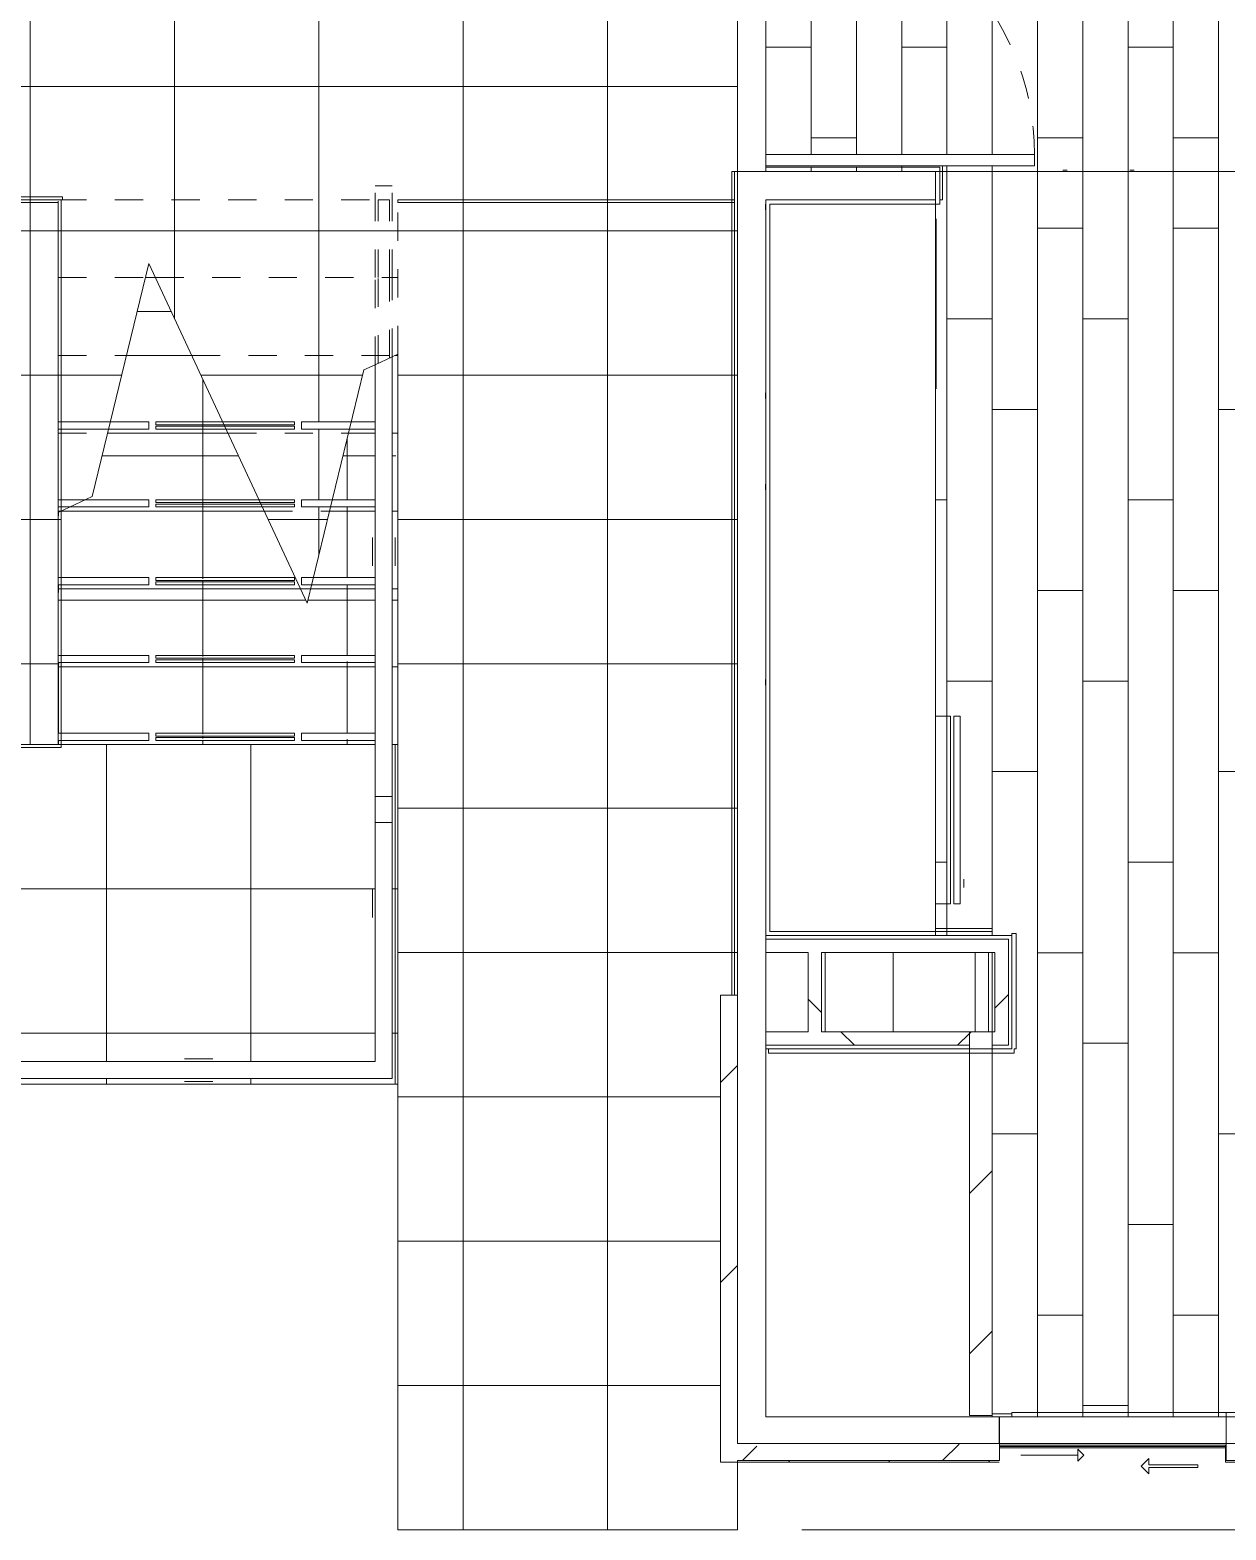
# Model space of a CAD drawing. Header units: metres. Extents: x 3856 to 4207, y -1118 to -691.
# Drawn here: x 3974.38 to 3978.61, y -996.43 to -991.13 of the extents above; entities that cross this region are included whole.
import ezdxf

# ---------------------------------------------------------------- set-up
doc = ezdxf.new("R2010")
doc.units = ezdxf.units.M
doc.linetypes.add('Basculante', pattern=[0.003, 0.002, -0.001])
doc.linetypes.add('Derribado', pattern=[0.0048, 0.0032, -0.0016])
for name, color, linetype, lineweight in [('_Above_ Nosing Lines', 7, 'Basculante', 9), ('_Above_ Outlines', 7, 'Basculante', 9), ('_Above_ Railings Cut Line', 7, 'Basculante', 9), ('_Above_ Riser Lines', 7, 'Basculante', 9), ('_Above_ Top Rails', 7, 'Basculante', 9), ('Balusters', 7, 'Continuous', 9), ('Casework', 7, 'Continuous', 9), ('Ceilings', 7, 'Continuous', 9), ('Common Edges', 7, 'Continuous', 9), ('Cubrejuntas', 7, 'Continuous', 9), ('Cut Marks', 7, 'Continuous', 9), ('Cut Pattern', 7, 'Continuous', 18), ('Detail Items', 7, 'Continuous', 9), ('Doors', 7, 'Continuous', 9), ('Floors', 7, 'Continuous', 9), ('Generic Models', 7, 'Continuous', 9), ('Linea de proyección', 7, 'Derribado', 9), ('Nosing Lines', 7, 'Continuous', 9), ('Outlines', 7, 'Continuous', 9), ('Railings', 7, 'Continuous', 9), ('Riser Lines', 7, 'Basculante', 9), ('Surface Pattern', 7, 'Continuous', 9), ('Top Rails', 7, 'Continuous', 9), ('Treads_Risers', 7, 'Continuous', 9), ('Walls', 7, 'Continuous', 9), ('Windows', 7, 'Continuous', 9)]:
    doc.layers.add(name, color=color, linetype=linetype, lineweight=lineweight)
doc.layers.add('ROA-E00-URB-A101-MASTER_PLAN cambio estaciomientos_dwg', color=7, linetype='Continuous', lineweight=9, true_color=0x767676)
pattern_1 = [(45, (0, 0), (-2.1213203, 2.1213203), []), (135, (0, 0), (-2.1213203, -2.1213203), [])]
pattern_2 = [(180, (3974.482, -993.652), (-6e-17, -0.51), []), (270, (3974.482, -993.652), (0.51, 3e-17), [])]
pattern_3 = [(45, (0, 0), (-0.35355339, 0.35355339), [])]

# ---------------------------------------------------------------- blocks, each defined once
blk = doc.blocks.new('Nevera 2D - Nevera 2D-V174-IMPLANTACIÓN - KIT COMERCIAL')
at = {"layer": 'Casework'}
for p, q in [((0.3334, -0.0355), (-0.3293, -0.0355)), ((-0.3293, -0.0355), (-0.3293, -0.0584)), ((-0.3293, -0.0584), (-0.3293, -0.0355)), ((-0.3293, -0.0355), (0.3334, -0.0355)), ((0.2752, -0.0232), (0.2464, -0.0232)), ((0.3334, -0.0584), (0.3334, -0.0355)), ((0.3334, -0.0355), (0.3334, -0.0584)), ((-0.3293, -0.0584), (0.3334, -0.0584)), ((0.3334, -0.0584), (-0.3293, -0.0584)), ((0.3334, -0.07), (-0.3293, -0.07)), ((-0.3293, -0.07), (-0.3293, -0.1232)), ((0.3334, -0.07), (-0.3293, -0.07)), ((-0.3293, -0.07), (-0.3293, -0.1232)), ((0.3334, -0.1232), (0.3334, -0.07)), ((0.3334, -0.1232), (0.3334, -0.07))]:
    blk.add_line(p, q, dxfattribs=at)
blk = doc.blocks.new('COUR-PUERTA-SIMPLE - 100 cm x 210 cm-V192-IMPLANTACIÓN - KIT COMERCIAL')
at = {"layer": 'Detail Items'}
for p, q in [((0.48, 1), (0.44, 1)), ((0.44, 1), (0.44, 0.05)), ((0.44, 1), (0.48, 1)), ((0.44, 0.05), (0.44, 1)), ((0.48, 0.0495), (0.48, 1)), ((0.48, 1), (0.48, 0.0495))]:
    blk.add_line(p, q, dxfattribs=at)
at = {"layer": 'Doors'}
for p, q in [((-0.3827, 0.0654), (-0.3827, 0.0622)), ((-0.37, 0.0654), (-0.3827, 0.0654)), ((-0.3827, 0.0622), (-0.37, 0.0622)), ((-0.3827, 0.0622), (-0.3827, 0.05)), ((-0.3573, 0.0622), (-0.3827, 0.0622)), ((-0.3573, 0.0622), (-0.3827, 0.0622)), ((-0.37, 0.0654), (-0.2842, 0.0654)), ((-0.2842, 0.0654), (-0.37, 0.0654)), ((-0.37, 0.0654), (-0.37, 0.0622)), ((-0.37, 0.0622), (-0.37, 0.0654)), ((-0.37, 0.0622), (-0.2842, 0.0622)), ((-0.2842, 0.0622), (-0.37, 0.0622)), ((-0.3573, 0.05), (-0.3573, 0.0622)), ((-0.2842, 0.0622), (-0.2842, 0.05)), ((-0.2842, 0.05), (-0.2842, 0.0622)), ((-0.2811, 0.05), (-0.2811, 0.0623)), ((-0.2811, 0.0623), (-0.2811, 0.05))]:
    blk.add_line(p, q, dxfattribs=at)
at = {"layer": 'Doors', "flags": 128}
for points in [[(-0.2842, 0.0654), (-0.2835, 0.0653), (-0.2829, 0.0651), (-0.2823, 0.0647), (-0.2818, 0.0642), (-0.2814, 0.0636), (-0.2812, 0.063), (-0.2811, 0.0623)], [(-0.2811, 0.0623), (-0.2812, 0.063), (-0.2814, 0.0636), (-0.2818, 0.0642), (-0.2823, 0.0647), (-0.2829, 0.0651), (-0.2835, 0.0653), (-0.2842, 0.0654)]]:
    blk.add_lwpolyline(points, dxfattribs=at)
at = {"layer": 'Linea de proyección'}
blk.add_arc((0.44, 0.0792), 0.9208, 90, 181.8033, dxfattribs=at)
blk = doc.blocks.new('COUR-VENTANA-DESLIZANTE_DOS_CUERPOS - 1_35 x 0_80-11946364-IMPLANTACIÓN - KIT COMERCIAL')
at = {"layer": 'Detail Items'}
for p, q in [((0.0999, -0.1246), (0.1269, -0.0976)), ((0.1269, -0.0976), (0.1269, -0.1196)), ((0.0999, -0.1246), (0.1269, -0.1516)), ((0.1269, -0.1196), (0.3, -0.1196)), ((0.1269, -0.1516), (0.1269, -0.1296)), ((0.3, -0.1296), (0.1269, -0.1296)), ((0.3, -0.1196), (0.3, -0.1296))]:
    blk.add_line(p, q, dxfattribs=at)
blk = doc.blocks.new('COCINA APTO TIPO A - COCINA APTO TIPO A-V199-IMPLANTACIÓN - KIT COMERCIAL')
at = {"layer": 'Generic Models'}
for p, q in [((-0.6487, 0.6), (-0.5488, 0.6)), ((0.2462, -0.18), (0.2312, -0.18)), ((0.4834, -0.18), (0.4684, -0.18)), ((-0.8193, -0.3), (-0.8193, -0.32)), ((1.7913, -0.3), (0.9613, -0.3)), ((0.9613, -0.3), (0.9613, -2.08)), ((1.7913, -2.1), (1.7913, -0.3)), ((-0.2167, -0.9525), (-0.2167, -0.3525)), ((-0.8193, -0.9669), (-0.8193, -0.9869)), ((-0.8193, -1.29), (-0.8193, -1.31)), ((-0.8193, -1.98), (-0.8193, -2)), ((1.5213, -2.08), (0.9613, -2.08)), ((0.9613, -2.08), (0.9613, -2.1)), ((1.5213, -2.1), (0.9613, -2.1)), ((0.9613, -2.1), (0.9613, -2.85)), ((0.9613, -2.1), (1.5213, -2.1)), ((0.9763, -2.12), (0.9613, -2.12)), ((0.9613, -2.12), (0.9613, -2.485)), ((0.9763, -2.485), (0.9763, -2.12)), ((1.5213, -2.1), (1.5213, -2.08)), ((1.5213, -2.85), (1.5213, -2.1)), ((1.5413, -2.1), (1.5213, -2.1)), ((1.5213, -2.1), (1.5213, -2.87)), ((1.5413, -2.87), (1.5413, -2.1)), ((1.5413, -2.1), (1.7913, -2.1)), ((0.9613, -2.485), (0.9763, -2.485)), ((0.9763, -2.485), (0.9613, -2.485)), ((0.9613, -2.485), (0.9613, -2.85)), ((0.9763, -2.85), (0.9763, -2.485)), ((0.9613, -2.85), (1.5213, -2.85)), ((0.9613, -2.85), (0.9763, -2.85)), ((1.5213, -2.85), (0.9613, -2.85)), ((0.9613, -2.85), (0.9613, -2.87)), ((1.5213, -2.87), (1.5213, -2.85)), ((0.9613, -2.87), (1.5213, -2.87)), ((1.5213, -2.87), (1.5413, -2.87))]:
    blk.add_line(p, q, dxfattribs=at)
blk = doc.blocks.new('Railing - 13048 _ 37248-12160401-IMPLANTACIÓN - KIT COMERCIAL')
at = {"layer": 'Balusters'}
for p, q in [((-0.04, 0.05), (-0.04, -0.05)), ((0.04, -0.05), (0.04, 0.05))]:
    blk.add_line(p, q, dxfattribs=at)
blk = doc.blocks.new('Railing - 13048 _ 37248-12160565-IMPLANTACIÓN - KIT COMERCIAL')
at = {"layer": 'Balusters'}
for p, q in [((-0.04, 0.05), (-0.04, -0.05)), ((0.04, -0.05), (0.04, 0.05))]:
    blk.add_line(p, q, dxfattribs=at)
blk = doc.blocks.new('Railing - 13048 _ 37248-V171-IMPLANTACIÓN - KIT COMERCIAL')
at = {"layer": 'Balusters'}
for p, q in [((-0.04, 0.05), (-0.04, -0.05)), ((0.04, -0.05), (0.04, 0.05))]:
    blk.add_line(p, q, dxfattribs=at)
blk = doc.blocks.new('Railing - 13048 _ 37248-12160568-IMPLANTACIÓN - KIT COMERCIAL')
at = {"layer": 'Balusters'}
for p, q in [((-0.04, 0.05), (-0.04, -0.05)), ((0.04, -0.05), (0.04, 0.05))]:
    blk.add_line(p, q, dxfattribs=at)
blk = doc.blocks.new('Railing - Railing-V210-IMPLANTACIÓN - KIT COMERCIAL')
at = {"layer": '_Above_ Railings Cut Line'}
for p, q in [((3975.2464, -1020.3196), (3975.2864, -1020.3196)), ((3975.2464, -1020.5946), (3975.2464, -1020.3196)), ((3975.2864, -1020.5946), (3975.2864, -1020.3196)), ((3975.2464, -1020.8974), (3975.2464, -1020.5946)), ((3975.2864, -1020.8788), (3975.2864, -1020.5946))]:
    blk.add_line(p, q, dxfattribs=at)
for name, p in [('Railing - 13048 _ 37248-12160401-IMPLANTACIÓN - KIT COMERCIAL', (3972.7164, -1020.3196)), ('Railing - 13048 _ 37248-12160565-IMPLANTACIÓN - KIT COMERCIAL', (3972.7164, -1021.5624)), ('Railing - 13048 _ 37248-V171-IMPLANTACIÓN - KIT COMERCIAL', (3972.7164, -1022.8053))]:
    blk.add_blockref(name, p)
for name, p, rotation in [('Railing - 13048 _ 37248-12160568-IMPLANTACIÓN - KIT COMERCIAL', (3975.2664, -1021.5624), 180), ('Railing - 13048 _ 37248-V171-IMPLANTACIÓN - KIT COMERCIAL', (3975.2664, -1022.8053), 180), ('Railing - 13048 _ 37248-V171-IMPLANTACIÓN - KIT COMERCIAL', (3973.37, -1023.3946), 90), ('Railing - 13048 _ 37248-V171-IMPLANTACIÓN - KIT COMERCIAL', (3974.6128, -1023.3946), 90)]:
    blk.add_blockref(name, p, dxfattribs=dict(rotation=rotation))
blk = doc.blocks.new('Top Rail Type - Top Rail_Internal_-V211-IMPLANTACIÓN - KIT COMERCIAL')
at = {"layer": 'Top Rails'}
for p, q in [((3972.6864, -1020.3196), (3972.6864, -1020.2696)), ((3972.6864, -1020.2696), (3972.7464, -1020.2696)), ((3972.7464, -1020.2696), (3972.7464, -1020.3196)), ((3972.6864, -1021.9696), (3972.6864, -1020.3196)), ((3972.7464, -1020.3196), (3972.6864, -1020.3196)), ((3972.7464, -1020.3196), (3972.7464, -1021.9696)), ((3972.6864, -1021.9696), (3972.7464, -1021.9696)), ((3972.6864, -1022.2446), (3972.6864, -1021.9696)), ((3972.7464, -1021.9696), (3972.7464, -1022.2446)), ((3972.6864, -1023.4246), (3972.6864, -1022.2446)), ((3972.7464, -1022.2446), (3972.7464, -1023.3646)), ((3975.2364, -1022.4279), (3975.2964, -1022.4279)), ((3975.2364, -1022.5196), (3975.2364, -1022.4279)), ((3975.2964, -1022.4279), (3975.2964, -1022.5196)), ((3975.2364, -1023.3646), (3975.2364, -1022.5196)), ((3975.2964, -1022.5196), (3975.2364, -1022.5196)), ((3975.2964, -1022.5196), (3975.2964, -1023.4246)), ((3972.7464, -1023.3646), (3975.2364, -1023.3646)), ((3975.2964, -1023.4246), (3972.6864, -1023.4246))]:
    blk.add_line(p, q, dxfattribs=at)
blk = doc.blocks.new('Top Rail Type - Top Rail_Internal_-V212-IMPLANTACIÓN - KIT COMERCIAL')
at = {"layer": '_Above_ Top Rails'}
for p, q in [((3975.2364, -1020.2696), (3975.2964, -1020.2696)), ((3975.2364, -1020.5946), (3975.2364, -1020.2696)), ((3975.2964, -1020.5946), (3975.2964, -1020.2696)), ((3975.2364, -1020.9021), (3975.2364, -1020.5946)), ((3975.2964, -1020.8741), (3975.2964, -1020.5946))]:
    blk.add_line(p, q, dxfattribs=at)
at = {"layer": 'Top Rails'}
for p, q in [((3972.7464, -1020.2696), (3972.6864, -1020.2696)), ((3972.6864, -1020.2696), (3972.6864, -1020.3196)), ((3972.7464, -1020.2696), (3972.7464, -1020.3196)), ((3972.6864, -1020.3196), (3972.6864, -1021.9696)), ((3972.7464, -1020.3196), (3972.7464, -1021.9696)), ((3975.2964, -1020.8741), (3975.2364, -1020.9021)), ((3975.2964, -1022.5196), (3975.2964, -1020.8741)), ((3975.2364, -1022.5196), (3975.2364, -1020.9021)), ((3972.6864, -1021.9696), (3972.6864, -1023.4246)), ((3972.7464, -1021.9696), (3972.7464, -1023.3646)), ((3975.2364, -1023.3646), (3975.2364, -1022.5196)), ((3975.2964, -1023.4246), (3975.2964, -1022.5196)), ((3972.7464, -1023.3646), (3975.2364, -1023.3646)), ((3972.6864, -1023.4246), (3975.2964, -1023.4246))]:
    blk.add_line(p, q, dxfattribs=at)
blk = doc.blocks.new('EDIFICIO TIPO A_rvt-2-IMPLANTACIÓN - KIT COMERCIAL')
at = {"layer": 'Cut Pattern', "lineweight": 9}
h = blk.add_hatch(dxfattribs=at)
h.set_pattern_fill('FP_35', color=256, style=0, pattern_type=2)
h.set_pattern_definition(pattern_1)
h.paths.add_polyline_path([(3977.8393, -994.6673), (3977.8393, -994.3398), (3977.7918, -994.3398), (3977.7918, -994.6673)])
h = blk.add_hatch(dxfattribs=at)
h.set_pattern_fill('FP_35', color=256, style=0, pattern_type=2)
h.set_pattern_definition(pattern_1)
h.paths.add_polyline_path([(3977.1318, -994.3873), (3977.1318, -994.6673), (3977.1793, -994.6673), (3977.1793, -994.3873)])
at = {"layer": 'Cut Pattern', "lineweight": 9, "true_color": 0x0f0f0f}
h = blk.add_hatch(dxfattribs=at)
h.set_pattern_fill('FP_6', color=250, style=0, pattern_type=2)
h.set_pattern_definition(pattern_3)
h.paths.add_polyline_path([(3976.8218, -996.1873), (3976.8818, -996.1823), (3976.8818, -994.5373), (3976.8218, -994.5373), (3976.8218, -996.1223)])
at = {"layer": 'Cut Pattern', "lineweight": 9}
h = blk.add_hatch(dxfattribs=at)
h.set_pattern_fill('FP_35', color=256, style=0, pattern_type=2)
h.set_pattern_definition(pattern_1)
h.paths.add_polyline_path([(3977.8393, -994.7148), (3977.8393, -994.6673), (3977.7918, -994.6673), (3977.7818, -994.7148)])
h.paths.add_polyline_path([(3977.2825, -994.7148), (3977.7018, -994.7148), (3977.7018, -994.6673), (3976.9818, -994.6673), (3976.9818, -994.7148)])
at = {"layer": 'Cut Pattern', "lineweight": 9, "true_color": 0x414141}
h = blk.add_hatch(dxfattribs=at)
h.set_pattern_fill('FP_58', color=250, style=0, pattern_type=2)
h.set_pattern_definition([(45, (0, 0), (-0.282842712, 0.282842712), [])])
h.paths.add_polyline_path([(3977.7818, -996.0223), (3977.7818, -994.6673), (3977.7018, -994.6673), (3977.7018, -996.0223)])
at = {"layer": 'Cut Pattern', "lineweight": 9, "true_color": 0x0f0f0f}
h = blk.add_hatch(dxfattribs=at)
h.set_pattern_fill('FP_6', color=250, style=0, pattern_type=2)
h.set_pattern_definition(pattern_3)
h.paths.add_polyline_path([(3976.8818, -996.1823), (3977.8084, -996.1823), (3977.8084, -996.1223), (3976.8818, -996.1323)])
at = {"layer": 'Surface Pattern', "true_color": 0x808080}
h = blk.add_hatch(dxfattribs=at)
h.set_pattern_fill('FP_47', color=8, style=0, pattern_type=2)
h.set_pattern_definition([(270, (6019.702, 1034.412), (0.16, 1e-17), []), (0, (6019.702, 1034.412), (0.32, 0.32), [0.16, -1.12]), (0, (6019.862, 1033.772), (0.32, 0.32), [0.16, -1.12])])
h.paths.add_polyline_path([(3979.5051, -996.0273), (3982.9568, -996.0273), (3982.9568, -987.8273), (3979.4568, -987.8273), (3979.4568, -989.0273), (3979.3568, -989.0273), (3979.3468, -986.8273), (3978.3568, -986.8273), (3978.3568, -990.6273), (3978.2568, -990.6273), (3978.2568, -990.3273), (3976.9818, -990.3273), (3976.9818, -991.5673), (3977.9318, -991.5673), (3977.9318, -991.6073), (3976.9818, -991.6123), (3976.9818, -991.6273), (3979.4568, -991.6273), (3979.4568, -991.7423), (3979.5918, -991.7423), (3979.5918, -993.5423), (3979.4568, -993.5423), (3979.4651, -996.0273)])
h.paths.add_polyline_path([(3981.3702, -995.9513), (3981.3702, -995.1513), (3982.0702, -995.1513), (3982.0702, -993.6366), (3982.8702, -993.6366), (3982.8702, -995.9513), (3982.0702, -995.9513)])
h.paths.add_polyline_path([(3981.2828, -994.6273), (3980.8254, -994.6273), (3980.8254, -994.1273), (3981.4254, -994.1273), (3981.4254, -994.6273), (3981.3702, -994.6273)])
h.paths.add_polyline_path([(3981.2828, -992.0273), (3980.7068, -992.0273), (3980.7068, -991.3273), (3982.3068, -991.3273), (3982.3068, -992.0273)])
h.paths.add_polyline_path([(3977.2825, -990.2273), (3977.6568, -990.2173), (3977.6568, -990.1293), (3976.5568, -990.1293), (3976.5568, -990.1143), (3977.6568, -990.1143), (3977.6568, -987.8273), (3976.5559, -987.8293), (3976.5559, -990.2273)])
h.paths.add_polyline_path([(3976.5718, -989.8587), (3976.5718, -989.85), (3976.6942, -989.8587)])
h.paths.add_polyline_path([(3976.5559, -987.7273), (3978.2568, -987.7273), (3978.2568, -987.7073), (3977.4068, -987.7073), (3977.4068, -987.6673), (3978.2568, -987.6673), (3978.2568, -986.8273), (3977.7568, -986.8273), (3977.7568, -984.5273), (3974.4068, -984.5273), (3974.4068, -987.7273), (3975.949, -987.7273)])
h.paths.add_polyline_path([(3981.2828, -987.7273), (3982.9568, -987.7273), (3982.9568, -984.5273), (3980.0568, -984.5298), (3980.0568, -986.7148), (3980.0818, -986.7148), (3980.0818, -986.7298), (3980.0568, -986.7298), (3980.0568, -986.8273), (3979.4568, -986.8273), (3979.4568, -987.6173), (3980.2068, -987.6173), (3980.2068, -987.6573), (3979.4568, -987.6573), (3979.4568, -987.7273)])
h.paths.add_polyline_path([(3974.9273, -987.295), (3974.5273, -987.295), (3974.5273, -986.895), (3974.9273, -986.895)])
h.paths.add_polyline_path([(3975.9297, -986.795), (3974.5273, -986.795), (3974.5273, -985.195), (3976.4273, -985.195), (3976.4273, -986.795), (3975.949, -986.795)])
h.paths.add_polyline_path([(3974.9273, -985.095), (3974.5273, -985.095), (3974.5273, -984.695), (3974.9273, -984.695), (3974.9273, -984.8847)])
h = blk.add_hatch(dxfattribs=at)
h.set_pattern_fill('FP_46', color=8, style=0, pattern_type=2)
h.set_pattern_definition([(270, (3971.832, -925.537), (0.51, 3e-17), []), (0, (3971.832, -925.537), (0, 0.51), [])])
h.paths.add_polyline_path([(3975.949, -996.4273), (3976.8818, -996.4273), (3976.8818, -996.1823), (3976.8218, -996.1873), (3976.8218, -994.5373), (3976.8818, -994.5373), (3976.8818, -990.3373), (3971.8318, -990.3373), (3971.8318, -994.5373), (3971.8918, -994.5373), (3971.8918, -996.1873), (3971.8318, -996.1873), (3971.8318, -996.4273), (3973.0322, -996.4273), (3973.0418, -991.6773), (3973.1218, -991.6773), (3973.1218, -991.7273), (3974.2318, -991.7273), (3974.2318, -993.6523), (3974.4818, -993.6523), (3974.492, -992.8273), (3974.5242, -992.8123), (3974.4818, -992.8123), (3974.492, -992.7873), (3974.6018, -992.7762), (3974.6562, -992.5373), (3974.4818, -992.5373), (3974.4818, -992.5123), (3974.6659, -992.5123), (3974.802, -991.9523), (3975.0631, -992.5123), (3975.0678, -992.5223), (3975.0818, -992.5273), (3975.0748, -992.5373), (3975.1913, -992.7873), (3975.196, -992.7973), (3975.21, -992.8023), (3975.203, -992.8123), (3975.3615, -993.1523), (3975.3737, -993.0873), (3975.3416, -993.0873), (3975.3416, -993.0623), (3975.3834, -993.0623), (3975.4405, -992.8123), (3975.3416, -992.8123), (3975.3416, -992.7873), (3975.4503, -992.7873), (3975.5074, -992.5373), (3975.3416, -992.5373), (3975.3416, -992.5123), (3975.5171, -992.5123), (3975.5618, -992.3285), (3975.6818, -992.2773), (3975.6814, -996.4273)])
h = blk.add_hatch(dxfattribs=at)
h.set_pattern_fill('FP_48', color=8, style=0, pattern_type=2)
h.set_pattern_definition([(90, (3978.422, 1050.092), (-0.16, 1e-17), []), (180, (3978.422, 1050.092), (-0.32, -0.32), [0.16, -1.12]), (180, (3978.262, 1050.732), (-0.32, -0.32), [0.16, -1.12])])
h.paths.add_polyline_path([(3977.7818, -996.0273), (3979.0968, -996.0273), (3979.0968, -995.7673), (3979.3568, -995.7673), (3979.355, -993.5423), (3979.3418, -993.5423), (3979.3418, -994.3123), (3978.7618, -994.3123), (3978.7618, -991.7423), (3978.7768, -991.7423), (3978.7768, -991.7273), (3979.3218, -991.7273), (3979.3218, -991.7423), (3979.4568, -991.7423), (3979.4568, -991.6273), (3977.5818, -991.6273), (3977.5818, -994.3273), (3977.8393, -994.3273), (3977.8393, -994.3398), (3977.8518, -994.3398), (3977.8518, -994.7148), (3977.8393, -994.7148), (3977.8393, -994.7273), (3977.7818, -994.7273), (3977.7818, -996.0223)])
h.paths.add_polyline_path([(3979.1093, -995.7523), (3978.7418, -995.7453), (3978.7418, -995.2473), (3979.3418, -995.2473), (3979.3418, -995.7473), (3979.1568, -995.7523)])
h.paths.add_polyline_path([(3977.7818, -994.7148), (3977.7918, -994.6673), (3977.7818, -994.6673)])
at = {"layer": 'Treads_Risers', "true_color": 0xd6cec9}
h = blk.add_hatch(dxfattribs=at)
h.set_pattern_fill('FP_52', color=254, style=0, pattern_type=2)
h.set_pattern_definition(pattern_2)
h.paths.add_polyline_path([(3974.8253, -992.2773), (3974.9535, -992.2773), (3974.8253, -992.0023), (3974.7898, -992.0023), (3974.723, -992.2773), (3974.7898, -992.2773)])
h = blk.add_hatch(dxfattribs=at)
h.set_pattern_fill('FP_52', color=254, style=0, pattern_type=2)
h.set_pattern_definition(pattern_2)
h.paths.add_polyline_path([(3974.6562, -992.5523), (3975.0818, -992.5523), (3975.0748, -992.5373), (3975.0701, -992.5273), (3975.0678, -992.5223), (3975.0631, -992.5123), (3974.9535, -992.2773), (3974.723, -992.2773), (3974.6659, -992.5123), (3974.802, -992.5123), (3974.802, -992.5373), (3974.6598, -992.5373)])
h.paths.add_polyline_path([(3975.6818, -992.5523), (3975.6715, -992.2773), (3975.6618, -992.2819), (3975.6618, -992.5523)])
h.paths.add_polyline_path([(3975.5074, -992.5523), (3975.6018, -992.5523), (3975.6018, -992.5373), (3975.511, -992.5373)])
h.paths.add_polyline_path([(3975.6018, -992.5123), (3975.6018, -992.3099), (3975.5618, -992.3285), (3975.5171, -992.5123)])
h = blk.add_hatch(dxfattribs=at)
h.set_pattern_fill('FP_52', color=254, style=0, pattern_type=2)
h.set_pattern_definition(pattern_2)
h.paths.add_polyline_path([(3974.827, -992.8273), (3975.21, -992.8273), (3975.203, -992.8123), (3975.1983, -992.8023), (3975.196, -992.7973), (3975.1913, -992.7873), (3975.0818, -992.5523), (3974.6562, -992.5523), (3974.6018, -992.7762), (3974.5778, -992.7873), (3974.802, -992.7973), (3974.802, -992.8123), (3974.5242, -992.8123), (3974.492, -992.8273), (3974.802, -992.8273)])
h.paths.add_polyline_path([(3975.4405, -992.8273), (3975.6018, -992.8273), (3975.6018, -992.8123), (3975.4442, -992.8123)])
h.paths.add_polyline_path([(3975.6618, -992.8273), (3975.6818, -992.8273), (3975.6715, -992.5523), (3975.6618, -992.5523), (3975.6618, -992.8123)])
h.paths.add_polyline_path([(3975.5074, -992.7873), (3975.6018, -992.7873), (3975.6018, -992.5523), (3975.5074, -992.5523), (3975.4503, -992.7873)])
h = blk.add_hatch(dxfattribs=at)
h.set_pattern_fill('FP_52', color=254, style=0, pattern_type=2)
h.set_pattern_definition(pattern_2)
h.paths.add_polyline_path([(3974.802, -993.1023), (3975.3382, -993.1023), (3975.21, -992.8273), (3974.4818, -992.8321), (3974.492, -993.0623), (3974.802, -993.0723), (3974.802, -993.0873), (3974.4818, -993.0873), (3974.4818, -993.1023), (3974.6156, -993.1023)])
h.paths.add_polyline_path([(3975.6018, -993.1023), (3975.5918, -993.0873), (3975.3773, -993.0873), (3975.3737, -993.1023), (3975.5918, -993.1023)])
h.paths.add_polyline_path([(3975.6618, -993.1023), (3975.6818, -993.1023), (3975.6718, -992.8273), (3975.6618, -992.8273), (3975.6618, -993.0873)])
h.paths.add_polyline_path([(3974.827, -993.0723), (3974.827, -993.0623), (3975.21, -993.0723)])
h.paths.add_polyline_path([(3975.4405, -993.0623), (3975.6018, -993.0623), (3975.5918, -992.8273), (3975.4405, -992.8273), (3975.3834, -993.0623)])
h = blk.add_hatch(dxfattribs=at)
h.set_pattern_fill('FP_52', color=254, style=0, pattern_type=2)
h.set_pattern_definition(pattern_2)
h.paths.add_polyline_path([(3975.3166, -993.3773), (3975.6018, -993.3773), (3975.6018, -993.3623), (3975.3416, -993.3523), (3975.3416, -993.3373), (3975.6018, -993.3373), (3975.6018, -993.1023), (3975.3737, -993.1023), (3975.3615, -993.1523), (3975.3382, -993.1023), (3974.4818, -993.1023), (3974.492, -993.3373), (3974.802, -993.3473), (3974.802, -993.3623), (3974.4818, -993.3623), (3974.4818, -993.3773), (3974.827, -993.3773)])
h.paths.add_polyline_path([(3975.6618, -993.3773), (3975.6818, -993.3773), (3975.6818, -993.1023), (3975.6618, -993.1055), (3975.6618, -993.3633)])
h.paths.add_polyline_path([(3974.827, -993.3473), (3974.827, -993.3373), (3975.3166, -993.3473)])
h = blk.add_hatch(dxfattribs=at)
h.set_pattern_fill('FP_52', color=254, style=0, pattern_type=2)
h.set_pattern_definition(pattern_2)
h.paths.add_polyline_path([(3975.3416, -993.6523), (3975.6018, -993.6523), (3975.6018, -993.6373), (3975.3416, -993.6273), (3975.3416, -993.6123), (3975.6018, -993.6123), (3975.6018, -993.3773), (3974.4818, -993.3773), (3974.4818, -993.6123), (3974.802, -993.6223), (3974.802, -993.6373), (3974.4818, -993.6373), (3974.4818, -993.6523), (3975.3166, -993.6523)])
h.paths.add_polyline_path([(3975.6618, -993.6523), (3975.6818, -993.6523), (3975.6818, -993.3773), (3975.6618, -993.3773), (3975.6618, -993.6373)])
h.paths.add_polyline_path([(3974.827, -993.6373), (3974.827, -993.6273), (3975.3166, -993.6373)])
h.paths.add_polyline_path([(3974.827, -993.6223), (3974.827, -993.6123), (3975.3166, -993.6223)])
h = blk.add_hatch(dxfattribs=at)
h.set_pattern_fill('FP_51', color=254, style=0, pattern_type=2)
h.set_pattern_definition([(0, (3973.632, -993.652), (0, 0.51), []), (90, (3973.632, -993.652), (-0.51, 3e-17), [])])
h.paths.add_polyline_path([(3973.1118, -994.8523), (3975.6818, -994.8523), (3975.6818, -993.6523), (3975.6618, -993.6523), (3975.6618, -994.8323), (3973.0518, -994.8323), (3973.0418, -993.6523), (3973.0318, -993.6523), (3973.0318, -994.8523), (3973.0518, -994.8523)])
h.paths.add_polyline_path([(3974.4818, -994.7723), (3975.6018, -994.7723), (3975.6018, -993.6523), (3973.1118, -993.6523), (3973.1118, -994.7723), (3973.7853, -994.7723)])
at = {"layer": '_Above_ Nosing Lines'}
for p, q in [((3974.4818, -992.0023), (3974.7898, -992.0023)), ((3974.8253, -992.0023), (3975.6818, -992.0023)), ((3974.4818, -992.2773), (3974.723, -992.2773)), ((3974.9535, -992.2773), (3975.6715, -992.2773)), ((3974.4818, -992.5523), (3974.6562, -992.5523)), ((3975.0818, -992.5523), (3975.5074, -992.5523)), ((3974.4818, -992.8273), (3974.492, -992.8273)), ((3975.21, -992.8273), (3975.4405, -992.8273)), ((3975.3382, -993.1023), (3975.3737, -993.1023))]:
    blk.add_line(p, q, dxfattribs=at)
at = {"layer": '_Above_ Outlines'}
for p, q in [((3974.4818, -991.7273), (3975.6818, -991.7273)), ((3974.4818, -992.8321), (3974.4818, -991.7273)), ((3975.6818, -992.2726), (3975.6818, -991.7273))]:
    blk.add_line(p, q, dxfattribs=at)
at = {"layer": '_Above_ Riser Lines'}
for p, q in [((3974.4818, -992.0023), (3974.7898, -992.0023)), ((3974.8253, -992.0023), (3975.6818, -992.0023)), ((3974.4818, -992.2773), (3974.723, -992.2773)), ((3974.9535, -992.2773), (3975.6715, -992.2773)), ((3974.4818, -992.5523), (3974.6562, -992.5523)), ((3975.0818, -992.5523), (3975.5074, -992.5523)), ((3974.4818, -992.8273), (3974.492, -992.8273)), ((3975.21, -992.8273), (3975.4405, -992.8273)), ((3975.3382, -993.1023), (3975.3737, -993.1023))]:
    blk.add_line(p, q, dxfattribs=at)
at = {"layer": 'Ceilings', "lineweight": 18}
for p, q in [((3977.5818, -991.7273), (3976.9818, -991.7273)), ((3976.9818, -991.7273), (3976.9818, -994.3273)), ((3977.5818, -994.3273), (3977.5818, -991.7273)), ((3976.9818, -994.3273), (3977.5818, -994.3273))]:
    blk.add_line(p, q, dxfattribs=at)
at = {"layer": 'Ceilings'}
for p, q in [((3976.9818, -994.7273), (3976.9818, -996.0273)), ((3976.9818, -996.0273), (3977.7818, -996.0273))]:
    blk.add_line(p, q, dxfattribs=at)
at = {"layer": 'Common Edges'}
for p, q in [((3976.9818, -991.6123), (3976.9818, -991.6273)), ((3976.8718, -991.7373), (3976.8718, -991.7273)), ((3976.9818, -994.3398), (3977.7918, -994.3398)), ((3977.7918, -994.3398), (3977.8393, -994.3398)), ((3977.8393, -994.6673), (3977.8393, -994.3398)), ((3977.1793, -994.6673), (3977.1793, -994.3873)), ((3977.1918, -994.3873), (3977.1793, -994.3873)), ((3977.1793, -994.6673), (3977.1918, -994.6673)), ((3977.7018, -994.7148), (3977.7018, -994.6673)), ((3977.7818, -994.7148), (3977.7818, -994.6673)), ((3977.8393, -994.6673), (3977.8393, -994.7148)), ((3976.9818, -994.7148), (3977.7018, -994.7148)), ((3977.7018, -994.7273), (3977.7018, -994.7148)), ((3977.7818, -994.7148), (3977.8393, -994.7148)), ((3977.7818, -994.7273), (3977.7818, -994.7148)), ((3977.8084, -996.1223), (3977.8084, -996.1323)), ((3977.8084, -996.1323), (3977.8084, -996.1223)), ((3978.6084, -996.1323), (3978.6084, -996.1223)), ((3978.6084, -996.1223), (3978.6084, -996.1323))]:
    blk.add_line(p, q, dxfattribs=at)
at = {"layer": 'Cut Marks'}
for p, q in [((3974.802, -991.9523), (3974.6018, -992.7762)), ((3975.3615, -993.1523), (3974.802, -991.9523)), ((3975.6018, -992.3099), (3975.5618, -992.3285)), ((3975.6818, -992.2726), (3975.6618, -992.2819)), ((3975.5618, -992.3285), (3975.3615, -993.1523)), ((3974.6018, -992.7762), (3974.4818, -992.8321))]:
    blk.add_line(p, q, dxfattribs=at)
at = {"layer": 'Floors'}
for p, q in [((3976.8818, -991.7273), (3976.8818, -991.6273)), ((3976.9818, -991.6273), (3979.4568, -991.6273)), ((3977.5818, -991.6273), (3977.5818, -991.7273)), ((3979.4568, -991.6273), (3977.5818, -991.6273)), ((3976.8818, -994.5373), (3976.8818, -991.7273)), ((3974.802, -992.5123), (3974.4818, -992.5123)), ((3974.4818, -992.5123), (3974.4818, -992.5373)), ((3974.802, -992.5373), (3974.802, -992.5123)), ((3975.3166, -992.5123), (3974.827, -992.5123)), ((3974.827, -992.5123), (3974.827, -992.5223)), ((3974.827, -992.5223), (3975.3166, -992.5223)), ((3975.3166, -992.5273), (3974.827, -992.5273)), ((3974.827, -992.5273), (3974.827, -992.5373)), ((3975.3166, -992.5223), (3975.3166, -992.5123)), ((3975.3166, -992.5373), (3975.3166, -992.5273)), ((3975.3416, -992.5123), (3975.3416, -992.5373)), ((3975.6018, -992.5123), (3975.3416, -992.5123)), ((3974.4818, -992.5373), (3974.802, -992.5373)), ((3974.827, -992.5373), (3975.3166, -992.5373)), ((3975.3416, -992.5373), (3975.6018, -992.5373)), ((3974.802, -992.7873), (3974.4818, -992.7873)), ((3974.4818, -992.7873), (3974.4818, -992.8123)), ((3974.802, -992.8123), (3974.802, -992.7873)), ((3975.3166, -992.7873), (3974.827, -992.7873)), ((3974.827, -992.7873), (3974.827, -992.7973)), ((3975.3166, -992.7973), (3975.3166, -992.7873)), ((3975.3416, -992.7873), (3975.3416, -992.8123)), ((3975.6018, -992.7873), (3975.3416, -992.7873)), ((3974.4818, -992.8123), (3974.802, -992.8123)), ((3974.827, -992.7973), (3975.3166, -992.7973)), ((3975.3166, -992.8023), (3974.827, -992.8023)), ((3974.827, -992.8023), (3974.827, -992.8123)), ((3974.827, -992.8123), (3975.3166, -992.8123)), ((3975.3166, -992.8123), (3975.3166, -992.8023)), ((3975.3416, -992.8123), (3975.6018, -992.8123)), ((3974.802, -993.0623), (3974.4818, -993.0623)), ((3974.4818, -993.0623), (3974.4818, -993.0873)), ((3974.4818, -993.0873), (3974.802, -993.0873)), ((3974.802, -993.0873), (3974.802, -993.0623)), ((3975.3166, -993.0623), (3974.827, -993.0623)), ((3974.827, -993.0623), (3974.827, -993.0723)), ((3974.827, -993.0723), (3975.3166, -993.0723)), ((3975.3166, -993.0773), (3974.827, -993.0773)), ((3974.827, -993.0773), (3974.827, -993.0873)), ((3974.827, -993.0873), (3975.3166, -993.0873)), ((3975.3166, -993.0723), (3975.3166, -993.0623)), ((3975.3166, -993.0873), (3975.3166, -993.0773)), ((3975.3416, -993.0623), (3975.3416, -993.0873)), ((3975.6018, -993.0623), (3975.3416, -993.0623)), ((3975.3416, -993.0873), (3975.6018, -993.0873)), ((3974.802, -993.3373), (3974.4818, -993.3373)), ((3974.4818, -993.3373), (3974.4818, -993.3623)), ((3974.4818, -993.3623), (3974.802, -993.3623)), ((3974.802, -993.3623), (3974.802, -993.3373)), ((3975.3166, -993.3373), (3974.827, -993.3373)), ((3974.827, -993.3373), (3974.827, -993.3473)), ((3974.827, -993.3473), (3975.3166, -993.3473)), ((3975.3166, -993.3523), (3974.827, -993.3523)), ((3974.827, -993.3523), (3974.827, -993.3623)), ((3974.827, -993.3623), (3975.3166, -993.3623)), ((3975.3166, -993.3473), (3975.3166, -993.3373)), ((3975.3166, -993.3623), (3975.3166, -993.3523)), ((3975.3416, -993.3373), (3975.3416, -993.3623)), ((3975.6018, -993.3373), (3975.3416, -993.3373)), ((3975.3416, -993.3623), (3975.6018, -993.3623)), ((3974.802, -993.6123), (3974.4818, -993.6123)), ((3974.4818, -993.6123), (3974.4818, -993.6373)), ((3974.4818, -993.6373), (3974.802, -993.6373)), ((3974.802, -993.6373), (3974.802, -993.6123)), ((3975.3166, -993.6123), (3974.827, -993.6123)), ((3974.827, -993.6123), (3974.827, -993.6223)), ((3974.827, -993.6223), (3975.3166, -993.6223)), ((3975.3166, -993.6273), (3974.827, -993.6273)), ((3974.827, -993.6273), (3974.827, -993.6373)), ((3974.827, -993.6373), (3975.3166, -993.6373)), ((3975.3166, -993.6223), (3975.3166, -993.6123)), ((3975.3166, -993.6373), (3975.3166, -993.6273)), ((3975.3416, -993.6123), (3975.3416, -993.6373)), ((3975.6018, -993.6123), (3975.3416, -993.6123)), ((3975.3416, -993.6373), (3975.6018, -993.6373)), ((3977.7818, -994.3873), (3977.7818, -994.6673)), ((3975.6814, -994.8519), (3975.6814, -996.4273)), ((3977.7818, -996.0273), (3977.8084, -996.0273)), ((3976.8818, -996.4273), (3976.8818, -996.1823)), ((3975.6814, -996.4273), (3976.8818, -996.4273))]:
    blk.add_line(p, q, dxfattribs=at)
at = {"layer": 'Nosing Lines'}
for p, q in [((3974.7898, -992.0023), (3974.8253, -992.0023)), ((3974.723, -992.2773), (3974.9535, -992.2773)), ((3975.6715, -992.2773), (3975.6818, -992.2773)), ((3974.6562, -992.5523), (3975.0818, -992.5523)), ((3975.5074, -992.5523), (3975.6018, -992.5523)), ((3975.6618, -992.5523), (3975.6818, -992.5523)), ((3974.492, -992.8273), (3975.21, -992.8273)), ((3975.4405, -992.8273), (3975.6018, -992.8273)), ((3975.6618, -992.8273), (3975.6818, -992.8273)), ((3974.4818, -993.1023), (3975.3382, -993.1023)), ((3975.3737, -993.1023), (3975.6018, -993.1023)), ((3975.6618, -993.1023), (3975.6818, -993.1023)), ((3974.4818, -993.3773), (3975.6018, -993.3773)), ((3975.6618, -993.3773), (3975.6818, -993.3773))]:
    blk.add_line(p, q, dxfattribs=at)
at = {"layer": 'Outlines'}
for p, q in [((3975.6818, -992.2773), (3975.6818, -992.2726)), ((3975.6818, -992.5523), (3975.6818, -992.2773)), ((3975.6818, -992.8273), (3975.6818, -992.5523)), ((3974.4818, -993.0623), (3974.4818, -992.8321)), ((3975.6818, -993.1023), (3975.6818, -992.8273)), ((3974.4818, -993.1023), (3974.4818, -993.0873)), ((3974.4818, -993.3373), (3974.4818, -993.1023)), ((3975.6818, -993.3773), (3975.6818, -993.1023)), ((3974.4818, -993.3773), (3974.4818, -993.3623)), ((3974.4818, -993.6123), (3974.4818, -993.3773)), ((3975.6818, -993.6523), (3975.6818, -993.3773)), ((3974.4818, -993.6523), (3974.4818, -993.6373)), ((3974.4818, -993.6523), (3974.2318, -993.6523)), ((3974.4818, -993.6523), (3975.6018, -993.6523)), ((3975.6618, -993.6523), (3975.6818, -993.6523)), ((3975.6818, -994.8523), (3975.6818, -993.6523)), ((3973.0318, -994.8523), (3975.6818, -994.8523))]:
    blk.add_line(p, q, dxfattribs=at)
at = {"layer": 'Riser Lines'}
for p, q in [((3974.7898, -992.0023), (3974.8253, -992.0023)), ((3974.723, -992.2773), (3974.9535, -992.2773)), ((3975.6715, -992.2773), (3975.6818, -992.2773)), ((3974.6562, -992.5523), (3975.0818, -992.5523)), ((3975.5074, -992.5523), (3975.6018, -992.5523)), ((3975.6618, -992.5523), (3975.6818, -992.5523)), ((3974.492, -992.8273), (3975.21, -992.8273)), ((3975.4405, -992.8273), (3975.6018, -992.8273)), ((3975.6618, -992.8273), (3975.6818, -992.8273)), ((3974.4818, -993.1023), (3975.3382, -993.1023)), ((3975.3737, -993.1023), (3975.6018, -993.1023)), ((3975.6618, -993.1023), (3975.6818, -993.1023)), ((3974.4818, -993.3773), (3975.6018, -993.3773)), ((3975.6618, -993.3773), (3975.6818, -993.3773)), ((3974.4818, -993.6523), (3975.6018, -993.6523)), ((3975.6618, -993.6523), (3975.6818, -993.6523))]:
    blk.add_line(p, q, dxfattribs=at)
at = {"layer": 'Walls', "lineweight": 18}
for p, q in [((3976.8818, -990.6273), (3976.8818, -991.6273)), ((3976.9818, -991.6123), (3976.9818, -990.6273)), ((3976.8818, -991.6273), (3976.8718, -991.6273)), ((3976.8718, -991.6273), (3976.8718, -991.7273)), ((3976.8818, -991.6273), (3976.9818, -991.6273)), ((3976.8818, -994.5373), (3976.8818, -991.6273)), ((3977.5818, -991.6123), (3976.9818, -991.6123)), ((3976.9818, -991.6273), (3977.5818, -991.6273)), ((3977.5968, -991.6123), (3977.5818, -991.6123)), ((3977.5818, -991.6273), (3977.5818, -991.7273)), ((3977.5968, -991.7423), (3977.5968, -991.6123)), ((3974.4818, -991.7273), (3974.2268, -991.7273)), ((3974.4918, -991.7273), (3974.4818, -991.7273)), ((3974.4918, -993.6523), (3974.4918, -991.7273)), ((3976.8718, -991.7273), (3975.6818, -991.7273)), ((3975.6818, -991.7273), (3975.6818, -991.7373)), ((3976.9968, -991.7273), (3976.9818, -991.7273)), ((3976.9818, -991.7273), (3976.9818, -994.3123)), ((3977.5818, -991.7273), (3976.9968, -991.7273)), ((3974.2268, -991.7373), (3974.4818, -991.7373)), ((3974.4818, -991.7373), (3974.4818, -993.6523)), ((3975.6818, -991.7373), (3976.8718, -991.7373)), ((3976.8718, -991.7373), (3976.8718, -994.5373)), ((3976.9968, -994.3123), (3976.9968, -991.7423)), ((3976.9968, -991.7423), (3977.5818, -991.7423)), ((3977.5818, -991.7423), (3977.5968, -991.7423)), ((3974.4818, -993.6523), (3974.2168, -993.6523)), ((3974.2168, -993.6623), (3974.4918, -993.6623)), ((3974.4918, -993.6623), (3974.4918, -993.6523)), ((3976.9818, -994.3123), (3976.9818, -994.3273)), ((3977.7918, -994.3273), (3976.9818, -994.3273)), ((3976.9818, -994.3273), (3976.9818, -994.3873)), ((3976.9818, -994.3273), (3977.7816, -994.3273)), ((3977.7816, -994.3123), (3976.9968, -994.3123)), ((3977.7816, -994.3273), (3977.7816, -994.3123)), ((3977.8393, -994.3273), (3977.7918, -994.3273)), ((3977.8518, -994.3273), (3977.8393, -994.3273)), ((3977.8668, -994.3198), (3977.8518, -994.3198)), ((3977.8518, -994.3198), (3977.8518, -994.7273)), ((3977.8518, -994.6673), (3977.8518, -994.3273)), ((3977.8668, -994.7273), (3977.8668, -994.3198)), ((3976.9818, -994.3873), (3977.1318, -994.3873)), ((3977.1318, -994.3873), (3977.1318, -994.6673)), ((3977.1918, -994.3873), (3977.7918, -994.3873)), ((3977.1918, -994.6673), (3977.1918, -994.3873)), ((3977.7918, -994.3873), (3977.7918, -994.6673)), ((3976.8218, -994.5373), (3976.8218, -996.1873)), ((3976.8818, -994.5373), (3976.8218, -994.5373)), ((3976.8718, -994.5373), (3976.8818, -994.5373)), ((3976.8818, -996.1223), (3976.8818, -994.5373)), ((3977.1318, -994.6673), (3976.9818, -994.6673)), ((3976.9818, -994.6673), (3976.9818, -994.7273)), ((3977.7018, -994.6673), (3977.1918, -994.6673)), ((3977.7818, -994.6673), (3977.7018, -994.6673)), ((3977.7918, -994.6673), (3977.7818, -994.6673)), ((3977.8518, -994.7148), (3977.8518, -994.6673)), ((3976.9818, -994.7273), (3977.7018, -994.7273)), ((3977.8518, -994.7273), (3976.9918, -994.7273)), ((3976.9918, -994.7273), (3976.9918, -994.7423)), ((3976.9918, -994.7423), (3977.8593, -994.7423)), ((3977.7018, -994.7273), (3977.7018, -996.0223)), ((3977.7818, -994.7273), (3977.8518, -994.7273)), ((3977.7818, -996.0223), (3977.7818, -994.7273)), ((3977.8518, -994.7273), (3977.8518, -994.7148)), ((3977.8593, -994.7423), (3977.8593, -994.7273)), ((3977.8593, -994.7273), (3977.8668, -994.7273)), ((3977.7018, -996.0223), (3977.7818, -996.0223)), ((3979.0818, -996.0123), (3977.8518, -996.0123)), ((3977.8518, -996.0123), (3977.8518, -996.0273)), ((3977.8518, -996.0273), (3979.0968, -996.0273)), ((3977.8084, -996.1223), (3976.8818, -996.1223)), ((3978.6084, -996.1223), (3977.8084, -996.1223)), ((3977.8084, -996.1323), (3978.6084, -996.1323)), ((3977.8084, -996.1823), (3977.8084, -996.1323)), ((3979.4651, -996.1223), (3978.6084, -996.1223)), ((3978.6084, -996.1323), (3978.6084, -996.1823)), ((3976.8218, -996.1873), (3976.8818, -996.1873)), ((3976.8818, -996.1823), (3977.8084, -996.1823)), ((3976.8818, -996.1873), (3976.8818, -996.1823)), ((3978.6084, -996.1823), (3979.4651, -996.1823))]:
    blk.add_line(p, q, dxfattribs=at)
at = {"layer": 'Walls'}
for p, q in [((3976.8618, -991.6273), (3976.8618, -994.5373)), ((3976.8618, -994.5373), (3976.8618, -991.6273)), ((3976.8618, -991.6273), (3976.8718, -991.6273)), ((3976.8718, -991.6273), (3976.8618, -991.6273)), ((3976.8718, -991.6273), (3976.8718, -994.5373)), ((3976.8718, -994.5373), (3976.8718, -991.6273)), ((3977.5968, -991.6123), (3976.9868, -991.6123)), ((3976.9868, -991.6123), (3977.5968, -991.6123)), ((3977.5968, -991.7273), (3977.5968, -991.6123)), ((3977.5968, -991.6123), (3977.5968, -991.7273)), ((3977.6068, -991.7273), (3977.6068, -991.6073)), ((3977.6068, -991.6073), (3977.6068, -991.7273)), ((3974.4968, -991.7173), (3974.2218, -991.7173)), ((3974.2218, -991.7173), (3974.4968, -991.7173)), ((3974.4968, -991.7273), (3974.2318, -991.7273)), ((3974.2318, -991.7273), (3974.4968, -991.7273)), ((3974.4968, -991.7173), (3974.4968, -991.7273)), ((3974.4968, -991.7273), (3974.4968, -991.7173)), ((3977.6068, -991.7273), (3977.5968, -991.7273)), ((3977.5968, -991.7273), (3977.6068, -991.7273)), ((3977.5818, -994.3023), (3977.7818, -994.3023)), ((3977.7818, -994.3023), (3977.5818, -994.3023)), ((3977.5818, -994.3123), (3977.7818, -994.3123)), ((3977.7818, -994.3123), (3977.5818, -994.3123)), ((3977.7818, -994.3023), (3977.7818, -994.3123)), ((3977.7818, -994.3023), (3977.7818, -994.3123)), ((3977.7818, -996.0173), (3977.8518, -996.0173)), ((3977.8518, -996.0173), (3977.7818, -996.0173)), ((3977.7818, -996.0273), (3977.8084, -996.0273)), ((3977.8084, -996.0273), (3977.7818, -996.0273)), ((3977.8084, -996.0273), (3978.6084, -996.0273)), ((3977.8084, -996.1223), (3977.8084, -996.0273)), ((3977.8518, -996.0123), (3977.8518, -996.0273)), ((3977.8518, -996.0123), (3978.6084, -996.0123)), ((3977.8518, -996.0173), (3977.8518, -996.0273)), ((3977.8518, -996.0173), (3977.8518, -996.0273)), ((3978.6084, -996.0123), (3978.6084, -996.0273)), ((3978.6084, -996.1223), (3978.6084, -996.0273)), ((3978.6084, -996.1273), (3977.8084, -996.1273)), ((3978.6084, -996.1373), (3977.8084, -996.1373)), ((3977.8084, -996.1373), (3978.6084, -996.1373))]:
    blk.add_line(p, q, dxfattribs=at)
at = {"layer": 'Casework', "lineweight": 9, "rotation": 269.9999999999978}
blk.add_blockref('Nevera 2D - Nevera 2D-V174-IMPLANTACIÓN - KIT COMERCIAL', (3977.705, -993.8816), dxfattribs=at)
at = {"layer": 'Doors', "lineweight": 9, "rotation": 270}
blk.add_blockref('COUR-PUERTA-SIMPLE - 100 cm x 210 cm-V192-IMPLANTACIÓN - KIT COMERCIAL', (3976.9318, -991.1273), dxfattribs=at)
at = {"layer": 'Generic Models', "lineweight": 9}
blk.add_blockref('COCINA APTO TIPO A - COCINA APTO TIPO A-V199-IMPLANTACIÓN - KIT COMERCIAL', (3977.8005, -991.4423), dxfattribs=at)
at = {"layer": 'Railings', "lineweight": 9}
blk.add_blockref('Railing - Railing-V210-IMPLANTACIÓN - KIT COMERCIAL', (0.3653, 28.5922), dxfattribs=at)
at = {"layer": 'Top Rails', "lineweight": 9}
for name in ['Top Rail Type - Top Rail_Internal_-V211-IMPLANTACIÓN - KIT COMERCIAL', 'Top Rail Type - Top Rail_Internal_-V212-IMPLANTACIÓN - KIT COMERCIAL']:
    blk.add_blockref(name, (0.3653, 28.5922), dxfattribs=at)
at = {"layer": 'Windows', "lineweight": 9}
blk.add_blockref('COUR-VENTANA-DESLIZANTE_DOS_CUERPOS - 1_35 x 0_80-11946364-IMPLANTACIÓN - KIT COMERCIAL', (3978.2084, -996.0773), dxfattribs=at)
blk = doc.blocks.new('ROA-E00-URB-A101-MASTER_PLAN cambio estaciomientos_dwg_Ventana cocina _ rejillaa - 1_35x0_80cm-V179-Master Plan - Etapa 1-7986564-IMPLANTACIÓN - KIT COMERCIAL')
at = {"layer": 'Cubrejuntas', "flags": 128}
blk.add_lwpolyline([(-0.4, -0.045), (-0.4, 0.0389), (-0.4, 0.05)], dxfattribs=at)
at = {"layer": 'Windows'}
blk.add_line((-0.3229, -0.0853), (-0.1226, -0.0853), dxfattribs=at)
at = {"layer": 'Windows', "flags": 128}
blk.add_lwpolyline([(-0.1226, -0.0641), (-0.1226, -0.0853), (-0.1226, -0.1065), (-0.1013, -0.0853)], close=True, dxfattribs=at)
blk = doc.blocks.new('ROA-E00-URB-A101-MASTER_PLAN cambio estaciomientos_dwg_ROA-E01-ARQ-R23_rvt-2-Master Plan - Etapa 1-7986573-IMPLANTACIÓN - KIT COMERCIAL')
at = {"layer": 'Cut Pattern', "lineweight": 9}
h = blk.add_hatch(dxfattribs=at)
h.set_pattern_fill('FP_1445', color=256, style=0, pattern_type=2)
h.set_pattern_definition([(45, (-3099.551, 4900.019), (-0.176776695, 0.176776695), [])])
h.paths.add_polyline_path([(996.1823, 3976.8818), (996.1873, 3976.8818), (996.1873, 3977.8068), (996.1823, 3977.8068)])
at = {"layer": 'Common Edges'}
blk.add_line((994.6673, 3977.7693), (994.3873, 3977.7693), dxfattribs=at)
at = {"layer": 'Walls'}
for p, q in [((996.1873, 3978.6068), (996.1873, 3979.4651)), ((996.1273, 3978.6068), (996.1873, 3978.6068)), ((996.1373, 3978.6068), (996.1373, 3977.8084)), ((996.1373, 3977.8084), (996.1373, 3978.6068)), ((996.1873, 3976.8818), (996.1873, 3977.8068)), ((994.3873, 3977.7218), (994.6673, 3977.7218))]:
    blk.add_line(p, q, dxfattribs=at)
at = {"rotation": 90.00000000000007}
blk.add_blockref('ROA-E00-URB-A101-MASTER_PLAN cambio estaciomientos_dwg_Ventana cocina _ rejillaa - 1_35x0_80cm-V179-Master Plan - Etapa 1-7986564-IMPLANTACIÓN - KIT COMERCIAL', (996.0773, 3978.2068), dxfattribs=at)
blk = doc.blocks.new('ROA-E00-URB-A101-MASTER_PLAN cambio estaciomientos_dwg_ROA-E01-EST-R23_rvt-2-Master Plan - Etapa 1-7986860-IMPLANTACIÓN - KIT COMERCIAL')
at = {"layer": 'Floors'}
blk.add_line((994.6673, 3977.4318), (994.3873, 3977.4318), dxfattribs=at)
at = {"layer": 'Floors', "flags": 128}
blk.add_lwpolyline([(996.4273, 3977.1098), (996.4273, 3983.3568), (994.1273, 3983.3568)], dxfattribs=at)
at = {"layer": 'Walls'}
blk.add_line((994.6673, 3976.9818), (994.3873, 3976.9818), dxfattribs=at)
blk = doc.blocks.new('ROA-E00-URB-A101-MASTER_PLAN cambio estaciomientos_dwg-7942325-IMPLANTACIÓN - KIT COMERCIAL')
for name in ['ROA-E00-URB-A101-MASTER_PLAN cambio estaciomientos_dwg_ROA-E01-EST-R23_rvt-2-Master Plan - Etapa 1-7986860-IMPLANTACIÓN - KIT COMERCIAL', 'ROA-E00-URB-A101-MASTER_PLAN cambio estaciomientos_dwg_ROA-E01-ARQ-R23_rvt-2-Master Plan - Etapa 1-7986573-IMPLANTACIÓN - KIT COMERCIAL']:
    blk.add_blockref(name, (0, 0))

msp = doc.modelspace()

# ---------------------------------------------------------------- block references
at = {"lineweight": 5}
msp.add_blockref('EDIFICIO TIPO A_rvt-2-IMPLANTACIÓN - KIT COMERCIAL', (0, 0), dxfattribs=at)
at = {"layer": 'ROA-E00-URB-A101-MASTER_PLAN cambio estaciomientos_dwg', "color": 7, "rotation": 269.9999999999999}
msp.add_blockref('ROA-E00-URB-A101-MASTER_PLAN cambio estaciomientos_dwg-7942325-IMPLANTACIÓN - KIT COMERCIAL', (0, 0), dxfattribs=at)

doc.saveas('drawing.dxf')
